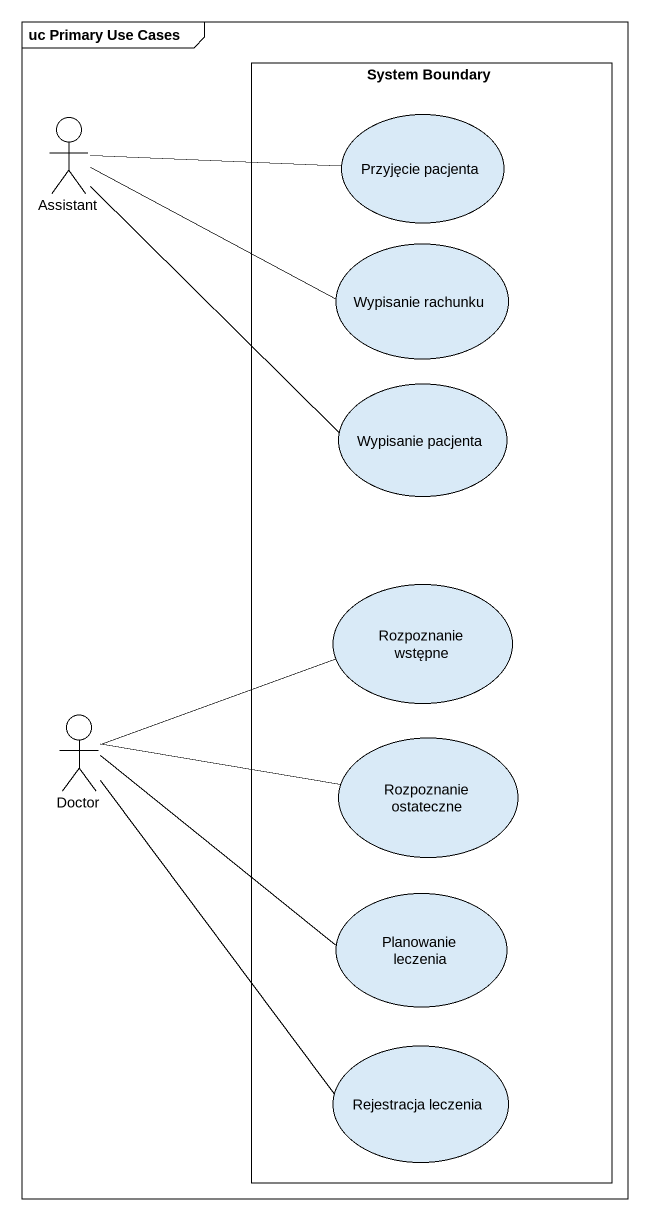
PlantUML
@startuml
mainframe uc Primary Use Cases
rectangle "System Boundary" as System_Boundary {
  usecase "Przyjęcie pacjenta" as Przyjęcie_pacjenta
  usecase "Wypisanie rachunku" as Wypisanie_rachunku
  usecase "Wypisanie pacjenta" as Wypisanie_pacjenta
  usecase "Rozpoznanie wstępne" as Rozpoznanie_wstępne
  usecase "Rozpoznanie ostateczne" as Rozpoznanie_ostateczne
  usecase "Planowanie leczenia" as Planowanie_leczenia
  usecase "Rejestracja leczenia" as Rejestracja_leczenia
}
actor Assistant
actor Doctor
Assistant -right- Przyjęcie_pacjenta
Wypisanie_rachunku -left- Assistant
Wypisanie_pacjenta -up- Assistant
Doctor -right- Rozpoznanie_wstępne
Rozpoznanie_ostateczne -left- Doctor
Planowanie_leczenia -left- Doctor
Rejestracja_leczenia -up- Doctor
@enduml
